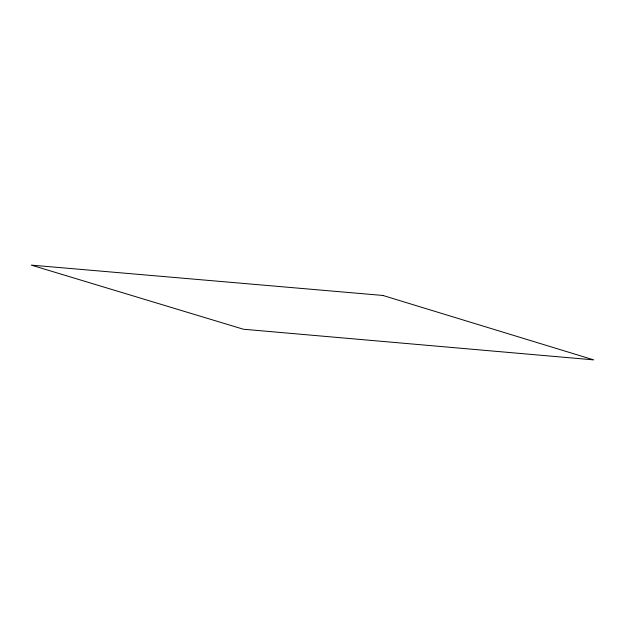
<?xml version="1.0" encoding="UTF-8"?>
<svg xmlns="http://www.w3.org/2000/svg" width="625" height="625" viewBox="0 0 625 625"><rect width="100%" height="100%" fill="white"/><g stroke="black" fill="none" stroke-linecap="round" stroke-linejoin="round"><path stroke-width="0.94" d="M382.875 295.453L31.25 265.117L243.406 329.234L593.75 359.883L382.875 295.453"/></g></svg>
